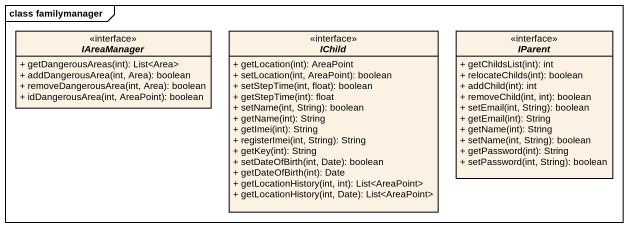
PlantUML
@startuml
mainframe class familymanager
hide circle
hide empty members
skinparam classAttributeIconSize 0
interface IAreaManager <<interface>> {
  + getDangerousAreas(int): List<Area>
  + addDangerousArea(int, Area): boolean
  + removeDangerousArea(int, Area): boolean
  + idDangerousArea(int, AreaPoint): boolean
}
interface IChild <<interface>> {
  + getLocation(int): AreaPoint
  + setLocation(int, AreaPoint): boolean
  + setStepTime(int, float): boolean
  + getStepTime(int): float
  + setName(int, String): boolean
  + getName(int): String
  + getImei(int): String
  + registerImei(int, String): String
  + getKey(int): String
  + setDateOfBirth(int, Date): boolean
  + getDateOfBirth(int): Date
  + getLocationHistory(int, int): List<AreaPoint>
  + getLocationHistory(int, Date): List<AreaPoint>
}
interface IParent <<interface>> {
  + getChildsList(int): int
  + relocateChilds(int): boolean
  + addChild(int): int
  + removeChild(int, int): boolean
  + setEmail(int, String): boolean
  + getEmail(int): String
  + getName(int): String
  + setName(int, String): boolean
  + getPassword(int): String
  + setPassword(int, String): boolean
}
@enduml
